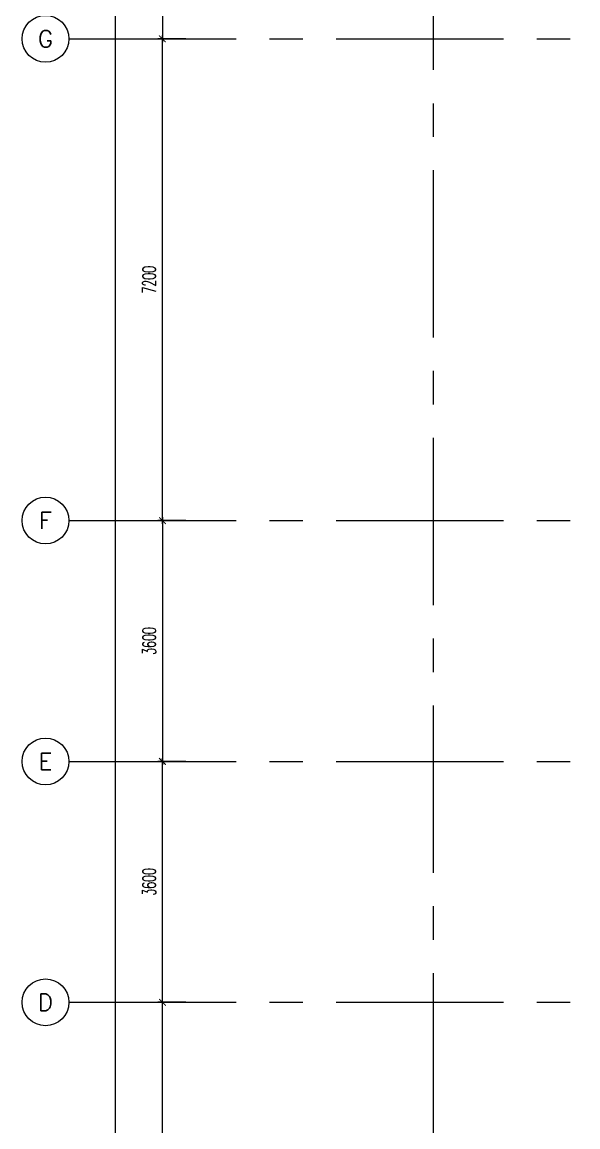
# Model space of a CAD drawing. Extents: x 417820 to 418048, y 43448 to 43539.
# Drawn here: x 417819.91 to 417828.22, y 43472.21 to 43488.72 of the extents above; entities that cross this region are included whole.
import ezdxf
from ezdxf.enums import TextEntityAlignment as Align

# ---------------------------------------------------------------- set-up
doc = ezdxf.new("R2010")
doc.units = 0
doc.header["$MEASUREMENT"] = 0
doc.header["$PDMODE"] = 3
doc.header["$PDSIZE"] = 0.1
doc.linetypes.add('CENTERX2', pattern=[4, 2.5, -0.5, 0.5, -0.5])
doc.layers.get('0').update_dxf_attribs({"color": 11, "linetype": 'CONTINUOUS'})
doc.layers.get('DEFPOINTS').update_dxf_attribs({"color": 11, "linetype": 'CONTINUOUS'})
for name, color, linetype in [('AX', 11, 'CONTINUOUS'), ('AX-CR', 11, 'CONTINUOUS'), ('AX-DIM', 11, 'CONTINUOUS'), ('AX-TXT', 11, 'CONTINUOUS'), ('AXES', 11, 'CENTERX2')]:
    doc.layers.add(name, color=color, linetype=linetype)
doc.styles.add('ROMANS', font='ROMANS.shx', dxfattribs={"width": 0.6})
doc.dimstyles.new('STANDARD in', dxfattribs={"dimtxt": 0.2, "dimasz": 0.1, "dimexe": 0.07, "dimexo": 0.05, "dimgap": 0.1, "dimtad": 1, "dimdec": 0, "dimlfac": 1000, "dimzin": 0, "dimdsep": 46, "dimtxsty": 'ROMANS', "dimblk": 'ARCHTICK', "dimcen": 0.05, "dimdle": 0.05, "dimclrd": 7, "dimclre": 7, "dimclrt": 2, "dimadec": 0, "dimazin": 0, "dimtfac": 1, "dimtdec": 0, "dimtmove": 2, "dimatfit": 3, "dimldrblk": 'ARCHTICK', "dimfxl": 0, "dimtolj": 1, "dimtzin": 0, "dimarcsym": 0})

# ---------------------------------------------------------------- blocks, each defined once
blk = doc.blocks.new('_ARCHTICK')
at = {"color": 0, "linetype": 'ByBlock', "const_width": 0.15}
blk.add_lwpolyline([(-0.5, -0.5), (0.5, 0.5)], dxfattribs=at)
blk = doc.blocks.new('*D189')
at = {"layer": 'AX-DIM', "color": 7, "lineweight": -2}
for p, q in [((417831.157, 43525.944), (417821.235, 43525.944)), ((417821.305, 43466.574), (417821.305, 43525.994)), ((417831.157, 43466.624), (417821.235, 43466.624))]:
    blk.add_line(p, q, dxfattribs=at)
at = {"layer": 'DEFPOINTS', "color": 0}
for p in [(417821.305, 43525.944), (417831.207, 43525.944), (417831.207, 43466.624)]:
    blk.add_point(p, dxfattribs=at)
at = {"layer": 'AX-DIM', "color": 7, "lineweight": -2, "xscale": 0.1, "yscale": 0.1, "zscale": 0.1}
for p, rotation in [((417821.305, 43525.944), 90), ((417821.305, 43466.624), 270)]:
    blk.add_blockref('_ARCHTICK', p, dxfattribs=dict(at, rotation=rotation))
at = {"layer": 'AX-DIM', "color": 2, "insert": (417821.105, 43496.284), "char_height": 0.2, "attachment_point": 5, "rotation": 90, "style": 'ROMANS'}
blk.add_mtext('\\A1;59320', dxfattribs=at)
blk = doc.blocks.new('*D187')
at = {"layer": 'AX-DIM', "color": 7, "lineweight": -2}
for p, q in [((417822.355, 43474.074), (417821.935, 43474.074)), ((417822.005, 43466.824), (417822.005, 43474.124)), ((417822.355, 43466.874), (417821.935, 43466.874))]:
    blk.add_line(p, q, dxfattribs=at)
at = {"layer": 'DEFPOINTS', "color": 0}
for p in [(417822.005, 43474.074), (417822.405, 43474.074), (417822.405, 43466.874)]:
    blk.add_point(p, dxfattribs=at)
at = {"layer": 'AX-DIM', "color": 7, "lineweight": -2, "xscale": 0.1, "yscale": 0.1, "zscale": 0.1}
for p, rotation in [((417822.005, 43474.074), 90), ((417822.005, 43466.874), 270)]:
    blk.add_blockref('_ARCHTICK', p, dxfattribs=dict(at, rotation=rotation))
at = {"layer": 'AX-DIM', "color": 2, "insert": (417821.805, 43470.474), "char_height": 0.2, "attachment_point": 5, "rotation": 90, "style": 'ROMANS'}
blk.add_mtext('\\A1;7200', dxfattribs=at)
blk = doc.blocks.new('*D183')
at = {"layer": 'AX-DIM', "color": 7, "lineweight": -2}
for p, q in [((417822.355, 43488.474), (417821.935, 43488.474)), ((417822.005, 43481.224), (417822.005, 43488.524)), ((417822.355, 43481.274), (417821.935, 43481.274))]:
    blk.add_line(p, q, dxfattribs=at)
at = {"layer": 'DEFPOINTS', "color": 0}
for p in [(417822.005, 43488.474), (417822.405, 43488.474), (417822.405, 43481.274)]:
    blk.add_point(p, dxfattribs=at)
at = {"layer": 'AX-DIM', "color": 7, "lineweight": -2, "xscale": 0.1, "yscale": 0.1, "zscale": 0.1}
for p, rotation in [((417822.005, 43488.474), 90), ((417822.005, 43481.274), 270)]:
    blk.add_blockref('_ARCHTICK', p, dxfattribs=dict(at, rotation=rotation))
at = {"layer": 'AX-DIM', "color": 2, "insert": (417821.805, 43484.874), "char_height": 0.2, "attachment_point": 5, "rotation": 90, "style": 'ROMANS'}
blk.add_mtext('\\A1;7200', dxfattribs=at)
blk = doc.blocks.new('*D182')
at = {"layer": 'AX-DIM', "color": 7, "lineweight": -2}
for p, q in [((417822.355, 43477.674), (417821.935, 43477.674)), ((417822.005, 43474.024), (417822.005, 43477.724)), ((417822.355, 43474.074), (417821.935, 43474.074))]:
    blk.add_line(p, q, dxfattribs=at)
at = {"layer": 'DEFPOINTS', "color": 0}
for p in [(417822.005, 43477.674), (417822.405, 43477.674), (417822.405, 43474.074)]:
    blk.add_point(p, dxfattribs=at)
at = {"layer": 'AX-DIM', "color": 7, "lineweight": -2, "xscale": 0.1, "yscale": 0.1, "zscale": 0.1}
for p, rotation in [((417822.005, 43477.674), 90), ((417822.005, 43474.074), 270)]:
    blk.add_blockref('_ARCHTICK', p, dxfattribs=dict(at, rotation=rotation))
at = {"layer": 'AX-DIM', "color": 2, "insert": (417821.805, 43475.874), "char_height": 0.2, "attachment_point": 5, "rotation": 90, "style": 'ROMANS'}
blk.add_mtext('\\A1;3600', dxfattribs=at)
blk = doc.blocks.new('AXL')
at = {"layer": 'AX-CR'}
blk.add_circle((-350, 0), 350, dxfattribs=at)
at = {"layer": 'AX-TXT', "style": 'ROMANS'}
blk.add_attdef('AX', text='', height=250, dxfattribs=at).set_placement((-350, 0), align=Align.MIDDLE)
blk = doc.blocks.new('*D163')
at = {"layer": 'AX-DIM', "color": 7, "linetype": 'ByBlock', "lineweight": -2}
for p, q in [((417822.355, 43481.274), (417821.935, 43481.274)), ((417822.005, 43481.324), (417822.005, 43477.624)), ((417822.355, 43477.674), (417821.935, 43477.674))]:
    blk.add_line(p, q, dxfattribs=at)
at = {"layer": 'DEFPOINTS', "color": 0, "linetype": 'ByBlock'}
for p in [(417822.405, 43481.274), (417822.005, 43477.674), (417822.405, 43477.674)]:
    blk.add_point(p, dxfattribs=at)
at = {"layer": 'AX-DIM', "color": 7, "linetype": 'ByBlock', "lineweight": -2, "xscale": 0.1, "yscale": 0.1, "zscale": 0.1}
for p, rotation in [((417822.005, 43481.274), 90), ((417822.005, 43477.674), 270)]:
    blk.add_blockref('_ARCHTICK', p, dxfattribs=dict(at, rotation=rotation))
at = {"layer": 'AX-DIM', "color": 2, "linetype": 'ByBlock', "insert": (417821.805, 43479.474), "char_height": 0.2, "attachment_point": 5, "rotation": 90, "style": 'ROMANS'}
blk.add_mtext('\\A1;3600', dxfattribs=at)
blk = doc.blocks.new('*D162')
at = {"layer": 'AX-DIM', "color": 7, "linetype": 'ByBlock', "lineweight": -2}
for p, q in [((417822.355, 43494.474), (417821.935, 43494.474)), ((417822.005, 43494.524), (417822.005, 43488.424)), ((417822.355, 43488.474), (417821.935, 43488.474))]:
    blk.add_line(p, q, dxfattribs=at)
at = {"layer": 'DEFPOINTS', "color": 0, "linetype": 'ByBlock'}
for p in [(417822.405, 43494.474), (417822.005, 43488.474), (417822.405, 43488.474)]:
    blk.add_point(p, dxfattribs=at)
at = {"layer": 'AX-DIM', "color": 7, "linetype": 'ByBlock', "lineweight": -2, "xscale": 0.1, "yscale": 0.1, "zscale": 0.1}
for p, rotation in [((417822.005, 43494.474), 90), ((417822.005, 43488.474), 270)]:
    blk.add_blockref('_ARCHTICK', p, dxfattribs=dict(at, rotation=rotation))
at = {"layer": 'AX-DIM', "color": 2, "linetype": 'ByBlock', "insert": (417821.805, 43491.474), "char_height": 0.2, "attachment_point": 5, "rotation": 90, "style": 'ROMANS'}
blk.add_mtext('\\A1;6000', dxfattribs=at)

msp = doc.modelspace()

# ---------------------------------------------------------------- linework, layer by layer
at = {"layer": 'AXES'}
for p, q in [((417826.0566, 43460.01), (417826.0566, 43538.4875)), ((417820.6052, 43488.4743), (417889.6966, 43488.4743)), ((417820.6052, 43481.2743), (417889.6966, 43481.2743)), ((417820.6052, 43477.6743), (417889.6966, 43477.6743)), ((417820.6052, 43474.0743), (417889.6966, 43474.0743))]:
    msp.add_line(p, q, dxfattribs=at)

# ---------------------------------------------------------------- block references
at = {"layer": 'AX', "xscale": 0.001000000047497451, "yscale": 0.0009999999892897904, "zscale": 0.001}
for p, values in [((417820.6052, 43488.4743), {'AX': 'G'}), ((417820.6052, 43481.2743), {'AX': 'F'}), ((417820.6052, 43477.6743), {'AX': 'E'}), ((417820.6052, 43474.0743), {'AX': 'D'})]:
    msp.add_blockref('AXL', p, dxfattribs=at).add_auto_attribs(values)

# ---------------------------------------------------------------- dimensions: what is measured, and where the dimension line sits
at = {"layer": 'AX-DIM'}
dim = msp.add_linear_dim(base=(417821.3052, 43525.9443), p1=(417831.2066, 43466.6243), p2=(417831.2066, 43525.9443), angle=90, dimstyle='STANDARD in', dxfattribs=at)
dim.commit()
dim.dimension.update_dxf_attribs({"geometry": '*D189', "text_midpoint": (417821.1052, 43496.2843)})
at = {"layer": 'AX-DIM', "color": 1, "linetype": 'ByBlock'}
for base, p1, p2, picture, middle in [((417822.0052, 43488.4743), (417822.4052, 43494.4743), (417822.4052, 43488.4743), '*D162', (417821.8052, 43491.4743)), ((417822.0052, 43477.6743), (417822.4052, 43481.2743), (417822.4052, 43477.6743), '*D163', (417821.8052, 43479.4743))]:
    dim = msp.add_linear_dim(base=base, p1=p1, p2=p2, angle=90, dimstyle='STANDARD in', dxfattribs=at)
    dim.commit()
    dim.dimension.update_dxf_attribs({"geometry": picture, "text_midpoint": middle})
at = {"layer": 'AX-DIM', "color": 6}
for base, p1, p2, picture, middle in [((417822.0052, 43488.4743), (417822.4052, 43481.2743), (417822.4052, 43488.4743), '*D183', (417821.8052, 43484.8743)), ((417822.0052, 43477.6743), (417822.4052, 43474.0743), (417822.4052, 43477.6743), '*D182', (417821.8052, 43475.8743)), ((417822.0052, 43474.0743), (417822.4052, 43466.8743), (417822.4052, 43474.0743), '*D187', (417821.8052, 43470.4743))]:
    dim = msp.add_linear_dim(base=base, p1=p1, p2=p2, angle=90, dimstyle='STANDARD in', dxfattribs=at)
    dim.commit()
    dim.dimension.update_dxf_attribs({"geometry": picture, "text_midpoint": middle})

doc.saveas('drawing.dxf')
